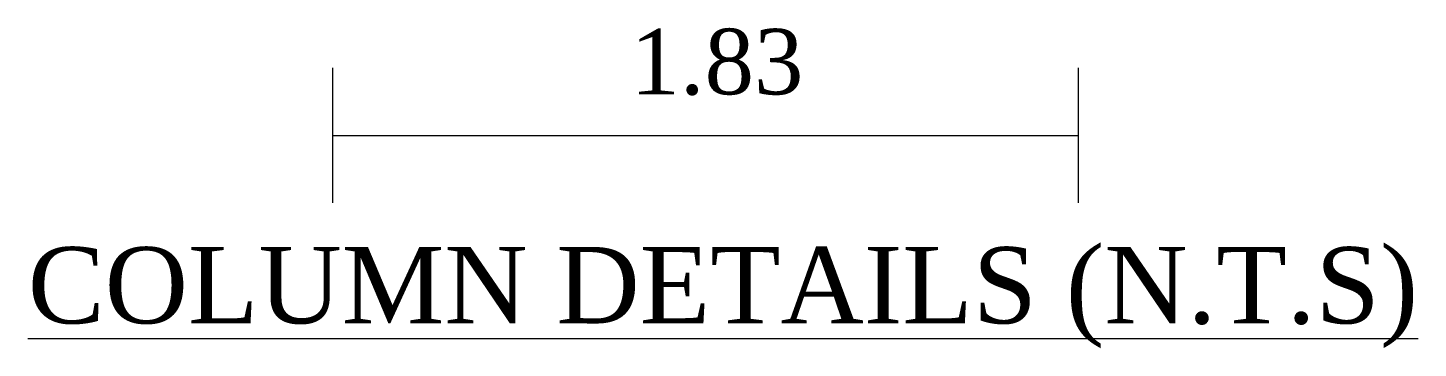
# Model space of a CAD drawing. Header units: metres. Extents: x -1561199 to -1560810, y 43748 to 43956.
# Drawn here: x -1561039.38 to -1561034.28, y 43878.75 to 43879.92 of the extents above; entities that cross this region are included whole.
import ezdxf

# ---------------------------------------------------------------- set-up
doc = ezdxf.new("R2010")
doc.units = ezdxf.units.M
doc.header["$LTSCALE"] = 750
doc.header["$MEASUREMENT"] = 0
doc.layers.get('0').update_dxf_attribs({"lineweight": 5, "plot": 0})
doc.styles.add('TIMES', font='BOOKOS.TTF')

msp = doc.modelspace()

# ---------------------------------------------------------------- linework, layer by layer
at = {"color": 0}
for p, q in [((-1561038.26289, 43879.77322), (-1561038.26289, 43879.27833)), ((-1561035.52914, 43879.77322), (-1561035.52914, 43879.27833)), ((-1561038.26289, 43879.52578), (-1561035.52914, 43879.52578))]:
    msp.add_line(p, q, dxfattribs=at)

# ---------------------------------------------------------------- texts
at = {"color": 0, "style": 'TIMES'}
for s, height, p in [('1.83', 0.24, (-1561037.17034, 43879.67663)), ('%%UCOLUMN DETAILS (N.T.S)', 0.28, (-1561039.38, 43878.83697))]:
    msp.add_text(s, height=height, dxfattribs=at).set_placement(p)

doc.saveas('drawing.dxf')
